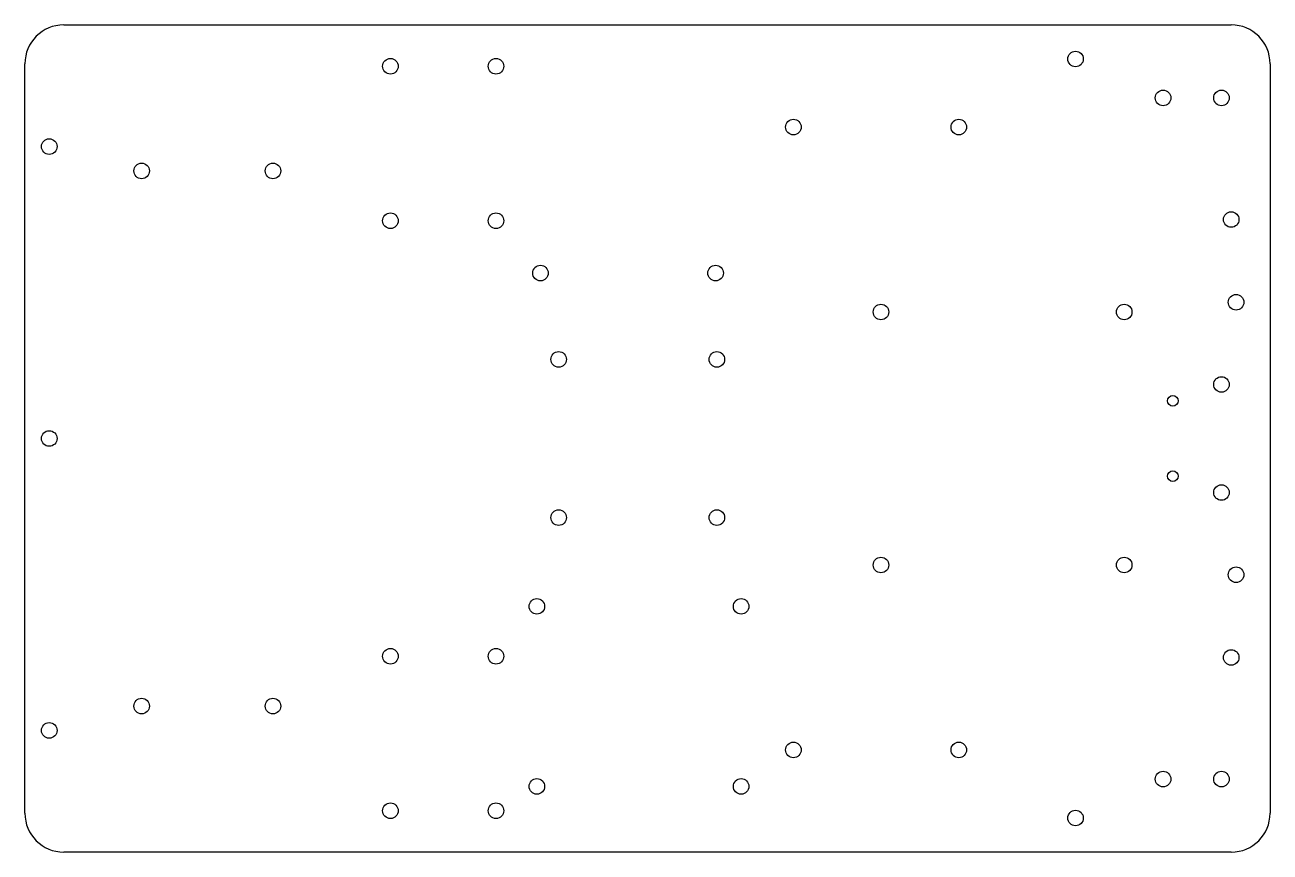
# Model space of a CAD drawing. Header units: millimetres. Extents: x -86 to 170, y -85 to 85.
import ezdxf

# ---------------------------------------------------------------- set-up
doc = ezdxf.new("R2010")
doc.units = ezdxf.units.MM
doc.layers.add('SCHNITT', color=1, linetype='Continuous')

msp = doc.modelspace()

# ---------------------------------------------------------------- linework, layer by layer
at = {"layer": 'SCHNITT'}
for p, q in [((-78, 85), (162, 85)), ((-86, -77), (-86, 77)), ((170, 77), (170, -77)), ((162, -85), (-78, -85))]:
    msp.add_line(p, q, dxfattribs=at)
for centre, radius in [((130, 78), 1.6), ((-10.85, 76.5), 1.6), ((10.85, 76.5), 1.6), ((148, 70), 1.6), ((160, 70), 1.6), ((72, 64), 1.6), ((106, 64), 1.6), ((-81, 60), 1.6), ((-62, 55), 1.6), ((-35, 55), 1.6), ((-10.85, 44.75), 1.6), ((10.85, 44.75), 1.6), ((162, 45), 1.6), ((20, 34), 1.6), ((56, 34), 1.6), ((163, 28), 1.6), ((90, 26), 1.6), ((140, 26), 1.6), ((23.74, 16.26), 1.6), ((56.26, 16.26), 1.6), ((160, 11.1), 1.6), ((150, 7.75), 1.1), ((-81, 0), 1.6), ((150, -7.75), 1.1), ((160, -11.1), 1.6), ((23.74, -16.26), 1.6), ((56.26, -16.26), 1.6), ((90, -26), 1.6), ((140, -26), 1.6), ((163, -28), 1.6), ((19.25, -34.5), 1.6), ((61.25, -34.5), 1.6), ((-10.85, -44.75), 1.6), ((10.85, -44.75), 1.6), ((162, -45), 1.6), ((-62, -55), 1.6), ((-35, -55), 1.6), ((-81, -60), 1.6), ((72, -64), 1.6), ((106, -64), 1.6), ((148, -70), 1.6), ((160, -70), 1.6), ((19.25, -71.5), 1.6), ((61.25, -71.5), 1.6), ((-10.85, -76.5), 1.6), ((10.85, -76.5), 1.6), ((130, -78), 1.6)]:
    msp.add_circle(centre, radius, dxfattribs=at)
for centre, start, end in [((-78, 77), 90, 180), ((162, 77), 0, 90), ((-78, -77), 180, 270), ((162, -77), 270, 360)]:
    msp.add_arc(centre, 8, start, end, dxfattribs=at)

doc.saveas('drawing.dxf')
